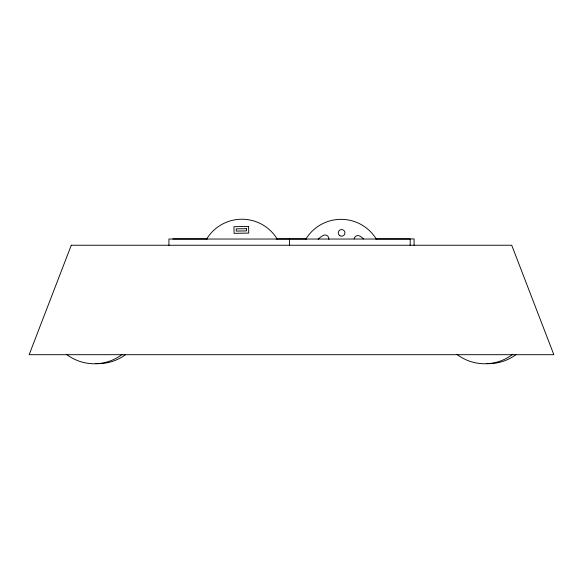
<?xml version="1.0" encoding="UTF-8"?>
<svg xmlns="http://www.w3.org/2000/svg" width="583" height="583" viewBox="0 0 583 583"><rect width="100%" height="100%" fill="white"/><g stroke="black" fill="none" stroke-linecap="round" stroke-linejoin="round"><path stroke-width="0.87" d="M172.794 238.921L207.395 238.921M276.204 238.921L306.636 238.921M375.838 238.921L414.076 238.921L414.076 245.297M410.206 245.414L410.206 239.037L168.924 239.037L168.924 245.414M289.562 239.037L289.562 245.414M512.756 354.267A45.977 45.977 0 0 1 456.78 354.267M122.35 354.267A45.977 45.977 0 0 1 66.375 354.267M305.732 239.292A41.276 41.276 0 0 1 376.319 239.132M363.588 238.957A23.458 23.458 0 0 0 360.403 236.414A3.884 3.884 0 0 0 354.143 238.87M328.841 239.394A3.884 3.884 0 0 0 322.698 235.685A23.458 23.458 0 0 0 318.107 239.351M125.534 354.668A45.977 45.977 0 0 1 95.67 363.581M515.933 354.668A45.977 45.977 0 0 1 486.929 363.617M206.681 239.015A41.276 41.276 0 0 1 277.268 239.176M71.279 245.239L29.15 354.697L553.85 354.697L511.721 245.239L71.279 245.239M248.591 226.415L233.951 226.7L234.075 233.353L248.722 233.069L248.591 226.415M246.42 228.674L236.21 228.871L236.253 231.094L246.456 230.897L246.42 228.674M339.889 235.736A3.33 3.33 0 0 0 344.939 232.952A3.33 3.33 0 0 0 339.998 229.972A3.33 3.33 0 0 0 339.889 235.736"/></g></svg>
